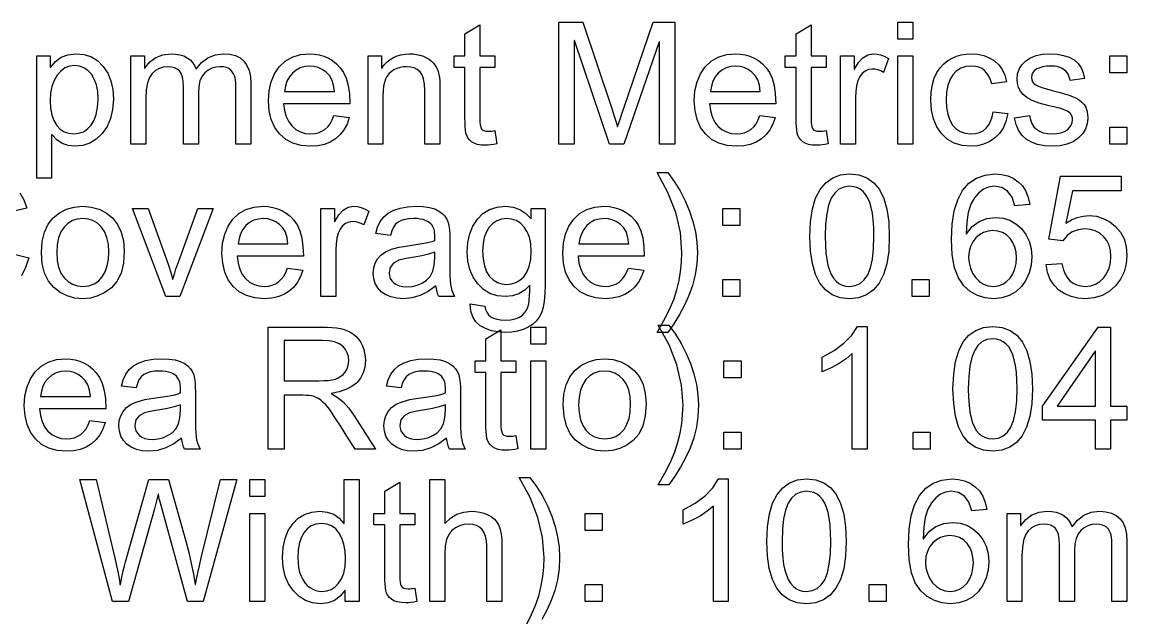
# Model space of a CAD drawing. Header units: metres. Extents: x -43.5 to 39.2, y -19.5 to 45.7.
# Drawn here: x -18.12 to 0, y -9.77 to 0 of the extents above; entities that cross this region are included whole.
import ezdxf

# ---------------------------------------------------------------- set-up
doc = ezdxf.new("R2010")
doc.units = ezdxf.units.M
doc.layers.add('METRICS', color=7, linetype='Continuous')

msp = doc.modelspace()

# ---------------------------------------------------------------- linework, layer by layer
at = {"layer": 'METRICS'}
for points in [[(-7.419, -2), (-7.67, -2), (-7.67, -0.326), (-7.675, -0.326), (-8.251, -2), (-8.488, -2), (-9.061, -0.299), (-9.07, -0.299), (-9.07, -2), (-9.321, -2), (-9.321, 0), (-8.925, 0), (-8.452, -1.416), (-8.416, -1.523), (-8.389, -1.608), (-8.37, -1.671), (-8.36, -1.712), (-8.355, -1.712), (-8.334, -1.649), (-8.31, -1.574), (-8.281, -1.488), (-8.248, -1.392), (-7.771, 0), (-7.419, 0), (-7.419, -2)], [(-3.513, -0.278), (-3.759, -0.278), (-3.759, 0), (-3.513, 0), (-3.513, -0.278)], [(-10.334, -1.997), (-10.387, -2.007), (-10.435, -2.014), (-10.479, -2.018), (-10.518, -2.019), (-10.593, -2.016), (-10.658, -2.005), (-10.711, -1.987), (-10.753, -1.962), (-10.786, -1.932), (-10.812, -1.898), (-10.831, -1.86), (-10.843, -1.819), (-10.85, -1.771), (-10.855, -1.714), (-10.858, -1.649), (-10.859, -1.576), (-10.859, -0.742), (-11.038, -0.742), (-11.038, -0.553), (-10.859, -0.553), (-10.859, -0.192), (-10.614, -0.044), (-10.614, -0.553), (-10.368, -0.553), (-10.368, -0.742), (-10.614, -0.742), (-10.614, -1.589), (-10.613, -1.64), (-10.608, -1.683), (-10.601, -1.717), (-10.591, -1.744), (-10.576, -1.764), (-10.552, -1.778), (-10.519, -1.787), (-10.477, -1.79), (-10.451, -1.789), (-10.424, -1.787), (-10.396, -1.784), (-10.368, -1.779), (-10.334, -1.997)], [(-4.9, -1.997), (-4.953, -2.007), (-5.001, -2.014), (-5.045, -2.018), (-5.085, -2.019), (-5.16, -2.016), (-5.224, -2.005), (-5.277, -1.987), (-5.319, -1.962), (-5.352, -1.932), (-5.379, -1.898), (-5.398, -1.86), (-5.409, -1.819), (-5.416, -1.771), (-5.422, -1.714), (-5.425, -1.649), (-5.426, -1.576), (-5.426, -0.742), (-5.604, -0.742), (-5.604, -0.553), (-5.426, -0.553), (-5.426, -0.192), (-5.18, -0.044), (-5.18, -0.553), (-4.935, -0.553), (-4.935, -0.742), (-5.18, -0.742), (-5.18, -1.589), (-5.179, -1.64), (-5.174, -1.683), (-5.167, -1.717), (-5.158, -1.744), (-5.142, -1.764), (-5.118, -1.778), (-5.085, -1.787), (-5.044, -1.79), (-5.017, -1.789), (-4.99, -1.787), (-4.962, -1.784), (-4.935, -1.779), (-4.9, -1.997)], [(-17.656, -0.739), (-17.579, -0.643), (-17.484, -0.575), (-17.372, -0.534), (-17.243, -0.52), (-17.108, -0.533), (-16.988, -0.571), (-16.883, -0.636), (-16.793, -0.726), (-16.72, -0.838), (-16.669, -0.964), (-16.638, -1.107), (-16.628, -1.265), (-16.639, -1.432), (-16.673, -1.582), (-16.73, -1.713), (-16.81, -1.826), (-16.907, -1.917), (-17.014, -1.982), (-17.131, -2.021), (-17.259, -2.034), (-17.37, -2.023), (-17.469, -1.988), (-17.557, -1.93), (-17.633, -1.849), (-17.64, -1.849), (-17.64, -2.557), (-17.885, -2.557), (-17.885, -0.553), (-17.662, -0.553), (-17.662, -0.739), (-17.656, -0.739)], [(-14.372, -2), (-14.618, -2), (-14.618, -1.086), (-14.619, -1.037), (-14.621, -0.992), (-14.626, -0.951), (-14.632, -0.913), (-14.641, -0.879), (-14.656, -0.846), (-14.676, -0.815), (-14.702, -0.786), (-14.734, -0.762), (-14.774, -0.745), (-14.823, -0.735), (-14.879, -0.731), (-14.948, -0.738), (-15.013, -0.756), (-15.073, -0.788), (-15.128, -0.832), (-15.174, -0.891), (-15.207, -0.965), (-15.227, -1.054), (-15.233, -1.16), (-15.233, -2), (-15.479, -2), (-15.479, -1.059), (-15.483, -0.972), (-15.495, -0.9), (-15.516, -0.843), (-15.545, -0.801), (-15.582, -0.77), (-15.625, -0.749), (-15.675, -0.736), (-15.733, -0.731), (-15.808, -0.738), (-15.877, -0.759), (-15.938, -0.793), (-15.992, -0.84), (-16.037, -0.907), (-16.069, -0.997), (-16.088, -1.111), (-16.094, -1.248), (-16.094, -2), (-16.34, -2), (-16.34, -0.553), (-16.119, -0.553), (-16.119, -0.754), (-16.113, -0.754), (-16.031, -0.652), (-15.931, -0.578), (-15.815, -0.534), (-15.681, -0.52), (-15.604, -0.524), (-15.535, -0.536), (-15.473, -0.555), (-15.418, -0.583), (-15.37, -0.619), (-15.329, -0.663), (-15.295, -0.714), (-15.269, -0.774), (-15.181, -0.663), (-15.077, -0.583), (-14.957, -0.536), (-14.823, -0.52), (-14.717, -0.527), (-14.626, -0.55), (-14.548, -0.588), (-14.485, -0.641), (-14.436, -0.709), (-14.401, -0.793), (-14.379, -0.892), (-14.372, -1.005), (-14.372, -2)], [(-12.749, -1.338), (-13.834, -1.338), (-13.819, -1.451), (-13.792, -1.55), (-13.751, -1.635), (-13.696, -1.705), (-13.632, -1.761), (-13.559, -1.8), (-13.479, -1.824), (-13.392, -1.832), (-13.324, -1.828), (-13.262, -1.814), (-13.206, -1.79), (-13.156, -1.758), (-13.111, -1.716), (-13.071, -1.665), (-13.038, -1.604), (-13.01, -1.533), (-12.757, -1.565), (-12.794, -1.671), (-12.844, -1.765), (-12.907, -1.845), (-12.982, -1.913), (-13.069, -1.966), (-13.166, -2.004), (-13.274, -2.027), (-13.392, -2.034), (-13.546, -2.022), (-13.682, -1.984), (-13.8, -1.922), (-13.901, -1.834), (-13.981, -1.725), (-14.039, -1.598), (-14.073, -1.452), (-14.085, -1.288), (-14.073, -1.125), (-14.04, -0.978), (-13.984, -0.847), (-13.907, -0.733), (-13.808, -0.639), (-13.692, -0.573), (-13.558, -0.533), (-13.405, -0.52), (-13.327, -0.524), (-13.25, -0.537), (-13.174, -0.559), (-13.1, -0.589), (-13.03, -0.63), (-12.965, -0.683), (-12.905, -0.749), (-12.851, -0.826), (-12.807, -0.921), (-12.775, -1.038), (-12.755, -1.177), (-12.749, -1.338)], [(-11.27, -2), (-11.517, -2), (-11.517, -1.12), (-11.522, -1.018), (-11.537, -0.932), (-11.562, -0.865), (-11.597, -0.814), (-11.641, -0.778), (-11.692, -0.752), (-11.751, -0.736), (-11.819, -0.731), (-11.872, -0.735), (-11.925, -0.745), (-11.976, -0.761), (-12.025, -0.784), (-12.07, -0.814), (-12.109, -0.849), (-12.14, -0.889), (-12.164, -0.935), (-12.182, -0.988), (-12.194, -1.052), (-12.202, -1.125), (-12.205, -1.209), (-12.205, -2), (-12.45, -2), (-12.45, -0.553), (-12.229, -0.553), (-12.229, -0.757), (-12.224, -0.757), (-12.183, -0.702), (-12.137, -0.653), (-12.087, -0.613), (-12.032, -0.579), (-11.973, -0.553), (-11.909, -0.535), (-11.841, -0.523), (-11.768, -0.52), (-11.711, -0.522), (-11.654, -0.53), (-11.598, -0.543), (-11.542, -0.561), (-11.489, -0.584), (-11.442, -0.612), (-11.401, -0.645), (-11.366, -0.683), (-11.338, -0.725), (-11.315, -0.768), (-11.298, -0.812), (-11.286, -0.858), (-11.279, -0.909), (-11.274, -0.967), (-11.271, -1.034), (-11.27, -1.109), (-11.27, -2)], [(-5.761, -1.338), (-6.846, -1.338), (-6.832, -1.451), (-6.804, -1.55), (-6.763, -1.635), (-6.709, -1.705), (-6.644, -1.761), (-6.571, -1.8), (-6.491, -1.824), (-6.404, -1.832), (-6.336, -1.828), (-6.275, -1.814), (-6.218, -1.79), (-6.168, -1.758), (-6.123, -1.716), (-6.084, -1.665), (-6.05, -1.604), (-6.022, -1.533), (-5.769, -1.565), (-5.807, -1.671), (-5.856, -1.765), (-5.919, -1.845), (-5.995, -1.913), (-6.082, -1.966), (-6.179, -2.004), (-6.286, -2.027), (-6.404, -2.034), (-6.558, -2.022), (-6.694, -1.984), (-6.813, -1.922), (-6.913, -1.834), (-6.994, -1.725), (-7.051, -1.598), (-7.085, -1.452), (-7.097, -1.288), (-7.086, -1.125), (-7.052, -0.978), (-6.997, -0.847), (-6.919, -0.733), (-6.821, -0.639), (-6.704, -0.573), (-6.57, -0.533), (-6.417, -0.52), (-6.339, -0.524), (-6.262, -0.537), (-6.187, -0.559), (-6.113, -0.589), (-6.042, -0.63), (-5.977, -0.683), (-5.918, -0.749), (-5.864, -0.826), (-5.819, -0.921), (-5.787, -1.038), (-5.768, -1.177), (-5.761, -1.338)], [(-3.909, -0.598), (-3.993, -0.824), (-4.039, -0.801), (-4.084, -0.784), (-4.128, -0.774), (-4.172, -0.771), (-4.237, -0.779), (-4.293, -0.802), (-4.341, -0.84), (-4.381, -0.894), (-4.412, -0.962), (-4.434, -1.042), (-4.447, -1.135), (-4.452, -1.24), (-4.452, -2), (-4.697, -2), (-4.697, -0.553), (-4.473, -0.553), (-4.473, -0.771), (-4.468, -0.771), (-4.405, -0.661), (-4.333, -0.583), (-4.251, -0.535), (-4.161, -0.52), (-4.098, -0.525), (-4.035, -0.539), (-3.972, -0.564), (-3.909, -0.598)], [(-1.952, -1.499), (-1.984, -1.629), (-2.031, -1.739), (-2.093, -1.831), (-2.171, -1.905), (-2.259, -1.962), (-2.352, -2.002), (-2.452, -2.026), (-2.557, -2.034), (-2.705, -2.021), (-2.836, -1.982), (-2.949, -1.918), (-3.044, -1.827), (-3.119, -1.716), (-3.173, -1.587), (-3.205, -1.442), (-3.216, -1.28), (-3.209, -1.146), (-3.191, -1.025), (-3.16, -0.919), (-3.117, -0.827), (-3.064, -0.749), (-3.005, -0.683), (-2.94, -0.629), (-2.869, -0.589), (-2.794, -0.559), (-2.717, -0.537), (-2.638, -0.524), (-2.557, -0.52), (-2.449, -0.527), (-2.349, -0.549), (-2.257, -0.585), (-2.174, -0.636), (-2.102, -0.701), (-2.046, -0.779), (-2.004, -0.871), (-1.978, -0.977), (-2.216, -1.014), (-2.237, -0.945), (-2.264, -0.886), (-2.297, -0.835), (-2.335, -0.794), (-2.379, -0.762), (-2.429, -0.739), (-2.484, -0.725), (-2.546, -0.72), (-2.642, -0.729), (-2.727, -0.757), (-2.799, -0.802), (-2.858, -0.866), (-2.905, -0.947), (-2.938, -1.041), (-2.958, -1.15), (-2.965, -1.274), (-2.958, -1.4), (-2.938, -1.511), (-2.906, -1.607), (-2.86, -1.687), (-2.802, -1.75), (-2.733, -1.796), (-2.652, -1.823), (-2.559, -1.832), (-2.484, -1.827), (-2.418, -1.81), (-2.36, -1.781), (-2.31, -1.741), (-2.269, -1.69), (-2.237, -1.628), (-2.212, -1.554), (-2.196, -1.469), (-1.952, -1.499)], [(-0.933, -0.958), (-0.945, -0.902), (-0.965, -0.854), (-0.993, -0.813), (-1.029, -0.78), (-1.073, -0.754), (-1.125, -0.735), (-1.184, -0.724), (-1.251, -0.72), (-1.318, -0.723), (-1.378, -0.732), (-1.431, -0.747), (-1.478, -0.768), (-1.516, -0.795), (-1.543, -0.827), (-1.559, -0.864), (-1.565, -0.907), (-1.56, -0.947), (-1.548, -0.981), (-1.526, -1.009), (-1.496, -1.03), (-1.453, -1.049), (-1.393, -1.071), (-1.317, -1.094), (-1.224, -1.12), (-1.116, -1.149), (-1.023, -1.175), (-0.945, -1.2), (-0.881, -1.224), (-0.827, -1.249), (-0.779, -1.278), (-0.738, -1.312), (-0.703, -1.35), (-0.676, -1.394), (-0.656, -1.447), (-0.644, -1.507), (-0.64, -1.576), (-0.65, -1.669), (-0.679, -1.754), (-0.729, -1.832), (-0.798, -1.902), (-0.884, -1.96), (-0.983, -2.001), (-1.095, -2.026), (-1.221, -2.034), (-1.351, -2.027), (-1.466, -2.005), (-1.566, -1.968), (-1.651, -1.917), (-1.721, -1.852), (-1.776, -1.772), (-1.817, -1.677), (-1.842, -1.568), (-1.598, -1.531), (-1.583, -1.602), (-1.56, -1.663), (-1.527, -1.715), (-1.485, -1.757), (-1.434, -1.79), (-1.373, -1.813), (-1.303, -1.828), (-1.224, -1.832), (-1.148, -1.828), (-1.082, -1.815), (-1.024, -1.794), (-0.977, -1.765), (-0.939, -1.729), (-0.912, -1.69), (-0.896, -1.647), (-0.891, -1.6), (-0.893, -1.569), (-0.901, -1.541), (-0.913, -1.517), (-0.93, -1.495), (-0.951, -1.477), (-0.975, -1.461), (-1.001, -1.447), (-1.029, -1.436), (-1.068, -1.424), (-1.126, -1.408), (-1.202, -1.389), (-1.296, -1.366), (-1.437, -1.327), (-1.552, -1.284), (-1.641, -1.237), (-1.703, -1.187), (-1.747, -1.132), (-1.777, -1.072), (-1.796, -1.006), (-1.802, -0.936), (-1.793, -0.849), (-1.766, -0.77), (-1.721, -0.7), (-1.658, -0.637), (-1.579, -0.586), (-1.488, -0.549), (-1.385, -0.527), (-1.269, -0.52), (-1.146, -0.526), (-1.038, -0.545), (-0.945, -0.577), (-0.866, -0.621), (-0.801, -0.679), (-0.751, -0.748), (-0.715, -0.83), (-0.693, -0.925), (-0.933, -0.958)], [(-17.276, -1.832), (-17.193, -1.823), (-17.119, -1.797), (-17.051, -1.752), (-16.991, -1.69), (-16.942, -1.61), (-16.907, -1.512), (-16.886, -1.397), (-16.879, -1.265), (-16.885, -1.139), (-16.906, -1.029), (-16.94, -0.935), (-16.987, -0.855), (-17.045, -0.793), (-17.111, -0.748), (-17.184, -0.721), (-17.265, -0.712), (-17.348, -0.722), (-17.424, -0.752), (-17.492, -0.802), (-17.552, -0.872), (-17.601, -0.957), (-17.636, -1.055), (-17.657, -1.164), (-17.664, -1.285), (-17.658, -1.411), (-17.637, -1.521), (-17.604, -1.615), (-17.557, -1.693), (-17.499, -1.754), (-17.432, -1.797), (-17.358, -1.823), (-17.276, -1.832)], [(-13.001, -1.136), (-13.016, -1.034), (-13.043, -0.946), (-13.084, -0.874), (-13.138, -0.818), (-13.201, -0.775), (-13.266, -0.745), (-13.334, -0.726), (-13.405, -0.72), (-13.488, -0.728), (-13.563, -0.749), (-13.631, -0.786), (-13.69, -0.836), (-13.74, -0.899), (-13.779, -0.969), (-13.805, -1.049), (-13.82, -1.136), (-13.001, -1.136)], [(-6.014, -1.136), (-6.028, -1.034), (-6.055, -0.946), (-6.096, -0.874), (-6.151, -0.818), (-6.213, -0.775), (-6.278, -0.745), (-6.347, -0.726), (-6.417, -0.72), (-6.5, -0.728), (-6.575, -0.749), (-6.643, -0.786), (-6.703, -0.836), (-6.753, -0.899), (-6.791, -0.969), (-6.817, -1.049), (-6.832, -1.136), (-6.014, -1.136)], [(-3.513, -2), (-3.759, -2), (-3.759, -0.553), (-3.513, -0.553), (-3.513, -2)], [(0, -0.832), (-0.28, -0.832), (-0.28, -0.553), (0, -0.553), (0, -0.832)], [(0, -2), (-0.28, -2), (-0.28, -1.72), (0, -1.72), (0, -2)], [(-7.532, -2.466), (-7.425, -2.614), (-7.33, -2.768), (-7.247, -2.93), (-7.176, -3.098), (-7.119, -3.268), (-7.079, -3.439), (-7.054, -3.608), (-7.046, -3.777), (-7.055, -3.963), (-7.081, -4.143), (-7.124, -4.316), (-7.184, -4.482), (-7.258, -4.642), (-7.34, -4.796), (-7.432, -4.944), (-7.532, -5.087), (-7.708, -5.087), (-7.597, -4.894), (-7.505, -4.713), (-7.434, -4.545), (-7.383, -4.389), (-7.347, -4.238), (-7.321, -4.087), (-7.305, -3.934), (-7.3, -3.78), (-7.326, -3.45), (-7.402, -3.121), (-7.53, -2.793), (-7.708, -2.466), (-7.532, -2.466)], [(-4.55, -2.49), (-4.397, -2.506), (-4.264, -2.554), (-4.152, -2.634), (-4.061, -2.746), (-3.989, -2.89), (-3.938, -3.066), (-3.908, -3.274), (-3.898, -3.514), (-3.908, -3.756), (-3.94, -3.964), (-3.992, -4.14), (-4.066, -4.282), (-4.16, -4.393), (-4.271, -4.471), (-4.401, -4.518), (-4.55, -4.534), (-4.702, -4.518), (-4.834, -4.47), (-4.946, -4.391), (-5.038, -4.279), (-5.109, -4.135), (-5.16, -3.96), (-5.19, -3.753), (-5.201, -3.514), (-5.19, -3.272), (-5.158, -3.063), (-5.106, -2.887), (-5.032, -2.744), (-4.939, -2.633), (-4.827, -2.554), (-4.698, -2.506), (-4.55, -2.49)], [(-2.63, -3.469), (-2.537, -3.353), (-2.425, -3.27), (-2.296, -3.22), (-2.149, -3.204), (-2.031, -3.215), (-1.922, -3.249), (-1.822, -3.306), (-1.731, -3.385), (-1.656, -3.482), (-1.602, -3.592), (-1.57, -3.714), (-1.559, -3.849), (-1.57, -3.986), (-1.602, -4.113), (-1.656, -4.229), (-1.731, -4.334), (-1.823, -4.422), (-1.93, -4.484), (-2.051, -4.522), (-2.186, -4.534), (-2.324, -4.521), (-2.452, -4.481), (-2.569, -4.414), (-2.676, -4.321), (-2.765, -4.194), (-2.828, -4.026), (-2.866, -3.816), (-2.879, -3.564), (-2.867, -3.313), (-2.833, -3.096), (-2.775, -2.911), (-2.695, -2.76), (-2.593, -2.642), (-2.47, -2.558), (-2.327, -2.507), (-2.164, -2.49), (-2.056, -2.498), (-1.956, -2.522), (-1.865, -2.561), (-1.783, -2.616), (-1.713, -2.686), (-1.658, -2.772), (-1.618, -2.873), (-1.593, -2.988), (-1.839, -3.01), (-1.885, -2.871), (-1.957, -2.772), (-2.054, -2.712), (-2.177, -2.692), (-2.268, -2.704), (-2.352, -2.739), (-2.43, -2.797), (-2.501, -2.879), (-2.56, -2.986), (-2.602, -3.12), (-2.627, -3.281), (-2.636, -3.469), (-2.63, -3.469)], [(-1, -3.298), (-0.908, -3.243), (-0.814, -3.204), (-0.718, -3.18), (-0.621, -3.173), (-0.5, -3.184), (-0.387, -3.217), (-0.282, -3.272), (-0.186, -3.349), (-0.104, -3.445), (-0.046, -3.555), (-0.012, -3.681), (0, -3.821), (-0.012, -3.964), (-0.047, -4.096), (-0.106, -4.216), (-0.188, -4.326), (-0.29, -4.417), (-0.406, -4.482), (-0.537, -4.521), (-0.682, -4.534), (-0.803, -4.525), (-0.915, -4.499), (-1.019, -4.455), (-1.115, -4.393), (-1.196, -4.314), (-1.259, -4.218), (-1.301, -4.105), (-1.325, -3.975), (-1.068, -3.956), (-1.048, -4.044), (-1.019, -4.121), (-0.981, -4.186), (-0.935, -4.239), (-0.88, -4.28), (-0.82, -4.309), (-0.754, -4.326), (-0.682, -4.332), (-0.593, -4.323), (-0.513, -4.297), (-0.442, -4.253), (-0.379, -4.191), (-0.329, -4.116), (-0.292, -4.034), (-0.271, -3.943), (-0.263, -3.844), (-0.271, -3.744), (-0.293, -3.656), (-0.33, -3.579), (-0.382, -3.512), (-0.446, -3.459), (-0.518, -3.421), (-0.598, -3.398), (-0.688, -3.391), (-0.799, -3.403), (-0.896, -3.439), (-0.98, -3.499), (-1.05, -3.583), (-1.282, -3.556), (-1.087, -2.527), (-0.095, -2.527), (-0.095, -2.765), (-0.892, -2.765), (-1, -3.298)], [(-4.55, -4.332), (-4.457, -4.32), (-4.376, -4.284), (-4.308, -4.224), (-4.251, -4.141), (-4.207, -4.029), (-4.175, -3.888), (-4.156, -3.716), (-4.15, -3.514), (-4.153, -3.37), (-4.161, -3.243), (-4.175, -3.132), (-4.194, -3.037), (-4.219, -2.955), (-4.25, -2.885), (-4.286, -2.826), (-4.328, -2.778), (-4.376, -2.74), (-4.429, -2.714), (-4.488, -2.698), (-4.553, -2.692), (-4.645, -2.705), (-4.726, -2.741), (-4.794, -2.802), (-4.85, -2.887), (-4.894, -3), (-4.925, -3.142), (-4.943, -3.313), (-4.95, -3.514), (-4.947, -3.655), (-4.938, -3.781), (-4.924, -3.892), (-4.905, -3.987), (-4.879, -4.069), (-4.849, -4.139), (-4.812, -4.199), (-4.771, -4.247), (-4.724, -4.284), (-4.671, -4.311), (-4.613, -4.327), (-4.55, -4.332)], [(-18.163, -2.798), (-18.098, -2.915), (-18.049, -3.05), (-18.308, -3.111)], [(-17.13, -3.02), (-16.989, -3.032), (-16.861, -3.068), (-16.746, -3.127), (-16.643, -3.211), (-16.559, -3.316), (-16.498, -3.442), (-16.462, -3.588), (-16.45, -3.754), (-16.463, -3.952), (-16.502, -4.118), (-16.568, -4.253), (-16.659, -4.357), (-16.767, -4.435), (-16.881, -4.49), (-17.002, -4.523), (-17.13, -4.534), (-17.262, -4.523), (-17.386, -4.489), (-17.5, -4.432), (-17.606, -4.353), (-17.694, -4.249), (-17.757, -4.118), (-17.795, -3.961), (-17.808, -3.777), (-17.795, -3.598), (-17.759, -3.444), (-17.698, -3.313), (-17.613, -3.207), (-17.509, -3.125), (-17.394, -3.067), (-17.268, -3.032), (-17.13, -3.02)], [(-14.989, -3.053), (-15.536, -4.5), (-15.765, -4.5), (-16.315, -3.053), (-16.056, -3.053), (-15.757, -3.89), (-15.719, -3.999), (-15.69, -4.089), (-15.669, -4.16), (-15.656, -4.212), (-15.651, -4.212), (-15.638, -4.165), (-15.621, -4.11), (-15.6, -4.047), (-15.576, -3.977), (-15.24, -3.053), (-14.989, -3.053)], [(-13.51, -3.838), (-14.595, -3.838), (-14.581, -3.951), (-14.553, -4.05), (-14.512, -4.135), (-14.458, -4.205), (-14.393, -4.261), (-14.32, -4.3), (-14.24, -4.324), (-14.153, -4.332), (-14.085, -4.328), (-14.024, -4.314), (-13.967, -4.29), (-13.917, -4.258), (-13.872, -4.216), (-13.833, -4.165), (-13.799, -4.104), (-13.771, -4.033), (-13.518, -4.065), (-13.556, -4.171), (-13.605, -4.265), (-13.668, -4.345), (-13.744, -4.413), (-13.83, -4.466), (-13.928, -4.504), (-14.035, -4.527), (-14.153, -4.534), (-14.307, -4.522), (-14.443, -4.484), (-14.562, -4.422), (-14.662, -4.334), (-14.743, -4.225), (-14.8, -4.098), (-14.834, -3.952), (-14.846, -3.788), (-14.835, -3.625), (-14.801, -3.478), (-14.746, -3.347), (-14.668, -3.233), (-14.57, -3.139), (-14.453, -3.073), (-14.319, -3.033), (-14.166, -3.02), (-14.088, -3.024), (-14.011, -3.037), (-13.936, -3.059), (-13.862, -3.089), (-13.791, -3.13), (-13.726, -3.183), (-13.666, -3.249), (-13.613, -3.326), (-13.568, -3.421), (-13.536, -3.538), (-13.517, -3.677), (-13.51, -3.838)], [(-12.434, -3.098), (-12.518, -3.324), (-12.564, -3.301), (-12.609, -3.284), (-12.653, -3.274), (-12.697, -3.271), (-12.762, -3.279), (-12.818, -3.302), (-12.866, -3.34), (-12.906, -3.394), (-12.937, -3.462), (-12.959, -3.542), (-12.972, -3.635), (-12.977, -3.74), (-12.977, -4.5), (-13.222, -4.5), (-13.222, -3.053), (-12.999, -3.053), (-12.999, -3.271), (-12.993, -3.271), (-12.93, -3.161), (-12.858, -3.083), (-12.777, -3.035), (-12.686, -3.02), (-12.623, -3.025), (-12.56, -3.039), (-12.497, -3.064), (-12.434, -3.098)], [(-11.029, -4.5), (-11.286, -4.5), (-11.303, -4.463), (-11.317, -4.421), (-11.328, -4.374), (-11.337, -4.321), (-11.463, -4.414), (-11.594, -4.481), (-11.73, -4.521), (-11.87, -4.534), (-11.979, -4.527), (-12.075, -4.505), (-12.16, -4.47), (-12.232, -4.42), (-12.29, -4.358), (-12.331, -4.286), (-12.356, -4.206), (-12.364, -4.117), (-12.356, -4.031), (-12.332, -3.952), (-12.293, -3.882), (-12.237, -3.82), (-12.161, -3.766), (-12.062, -3.723), (-11.94, -3.689), (-11.794, -3.665), (-11.565, -3.631), (-11.503, -3.62), (-11.448, -3.608), (-11.398, -3.595), (-11.353, -3.58), (-11.354, -3.529), (-11.355, -3.486), (-11.357, -3.451), (-11.36, -3.424), (-11.365, -3.401), (-11.374, -3.378), (-11.385, -3.354), (-11.4, -3.329), (-11.42, -3.306), (-11.444, -3.285), (-11.473, -3.267), (-11.508, -3.25), (-11.547, -3.237), (-11.594, -3.228), (-11.646, -3.222), (-11.705, -3.22), (-11.78, -3.224), (-11.847, -3.235), (-11.905, -3.253), (-11.956, -3.279), (-11.998, -3.315), (-12.033, -3.363), (-12.061, -3.424), (-12.082, -3.497), (-12.322, -3.466), (-12.294, -3.362), (-12.251, -3.271), (-12.193, -3.194), (-12.119, -3.132), (-12.029, -3.083), (-11.924, -3.048), (-11.804, -3.027), (-11.668, -3.02), (-11.547, -3.025), (-11.443, -3.039), (-11.356, -3.063), (-11.286, -3.097), (-11.231, -3.137), (-11.187, -3.182), (-11.156, -3.231), (-11.136, -3.283), (-11.124, -3.342), (-11.115, -3.408), (-11.11, -3.482), (-11.108, -3.564), (-11.108, -3.894), (-11.107, -4.033), (-11.105, -4.146), (-11.101, -4.235), (-11.096, -4.299), (-11.088, -4.35), (-11.073, -4.401), (-11.054, -4.451), (-11.029, -4.5)], [(-9.544, -4.305), (-9.548, -4.449), (-9.56, -4.574), (-9.579, -4.68), (-9.606, -4.765), (-9.642, -4.837), (-9.691, -4.901), (-9.752, -4.956), (-9.824, -5.002), (-9.906, -5.039), (-9.996, -5.065), (-10.094, -5.081), (-10.199, -5.087), (-10.317, -5.08), (-10.424, -5.059), (-10.521, -5.025), (-10.608, -4.977), (-10.68, -4.914), (-10.731, -4.834), (-10.762, -4.736), (-10.772, -4.62), (-10.533, -4.657), (-10.522, -4.711), (-10.503, -4.757), (-10.474, -4.797), (-10.437, -4.829), (-10.392, -4.854), (-10.337, -4.872), (-10.274, -4.883), (-10.202, -4.886), (-10.113, -4.881), (-10.036, -4.867), (-9.973, -4.842), (-9.922, -4.808), (-9.882, -4.767), (-9.851, -4.722), (-9.828, -4.672), (-9.814, -4.619), (-9.805, -4.557), (-9.799, -4.486), (-9.795, -4.403), (-9.794, -4.31), (-9.879, -4.393), (-9.974, -4.453), (-10.08, -4.488), (-10.196, -4.5), (-10.331, -4.487), (-10.451, -4.448), (-10.558, -4.383), (-10.65, -4.291), (-10.725, -4.18), (-10.778, -4.055), (-10.811, -3.917), (-10.821, -3.765), (-10.811, -3.612), (-10.78, -3.472), (-10.728, -3.346), (-10.655, -3.233), (-10.564, -3.139), (-10.456, -3.073), (-10.333, -3.033), (-10.194, -3.02), (-10.071, -3.033), (-9.961, -3.071), (-9.863, -3.136), (-9.776, -3.226), (-9.771, -3.226), (-9.771, -3.053), (-9.544, -3.053), (-9.544, -4.305)], [(-7.918, -3.838), (-9.003, -3.838), (-8.989, -3.951), (-8.961, -4.05), (-8.92, -4.135), (-8.866, -4.205), (-8.801, -4.261), (-8.728, -4.3), (-8.648, -4.324), (-8.561, -4.332), (-8.493, -4.328), (-8.431, -4.314), (-8.375, -4.29), (-8.325, -4.258), (-8.28, -4.216), (-8.24, -4.165), (-8.207, -4.104), (-8.179, -4.033), (-7.926, -4.065), (-7.963, -4.171), (-8.013, -4.265), (-8.076, -4.345), (-8.151, -4.413), (-8.238, -4.466), (-8.336, -4.504), (-8.443, -4.527), (-8.561, -4.534), (-8.715, -4.522), (-8.851, -4.484), (-8.97, -4.422), (-9.07, -4.334), (-9.151, -4.225), (-9.208, -4.098), (-9.242, -3.952), (-9.254, -3.788), (-9.243, -3.625), (-9.209, -3.478), (-9.154, -3.347), (-9.076, -3.233), (-8.978, -3.139), (-8.861, -3.073), (-8.727, -3.033), (-8.574, -3.02), (-8.496, -3.024), (-8.419, -3.037), (-8.343, -3.059), (-8.269, -3.089), (-8.199, -3.13), (-8.134, -3.183), (-8.074, -3.249), (-8.02, -3.326), (-7.976, -3.421), (-7.944, -3.538), (-7.925, -3.677), (-7.918, -3.838)], [(-6.348, -3.332), (-6.628, -3.332), (-6.628, -3.053), (-6.348, -3.053), (-6.348, -3.332)], [(-17.13, -4.332), (-17.031, -4.322), (-16.945, -4.293), (-16.871, -4.245), (-16.81, -4.177), (-16.763, -4.093), (-16.729, -3.997), (-16.708, -3.888), (-16.701, -3.767), (-16.709, -3.64), (-16.732, -3.529), (-16.771, -3.435), (-16.825, -3.358), (-16.89, -3.298), (-16.963, -3.255), (-17.043, -3.229), (-17.13, -3.22), (-17.219, -3.229), (-17.3, -3.255), (-17.372, -3.299), (-17.437, -3.36), (-17.489, -3.439), (-17.527, -3.534), (-17.549, -3.647), (-17.557, -3.777), (-17.549, -3.906), (-17.526, -4.019), (-17.488, -4.114), (-17.435, -4.192), (-17.37, -4.254), (-17.297, -4.297), (-17.217, -4.323), (-17.13, -4.332)], [(-13.763, -3.636), (-13.777, -3.534), (-13.804, -3.446), (-13.845, -3.374), (-13.9, -3.318), (-13.962, -3.275), (-14.027, -3.245), (-14.096, -3.226), (-14.166, -3.22), (-14.249, -3.228), (-14.324, -3.249), (-14.392, -3.286), (-14.452, -3.336), (-14.502, -3.399), (-14.54, -3.469), (-14.566, -3.549), (-14.581, -3.636), (-13.763, -3.636)], [(-10.173, -4.299), (-10.097, -4.292), (-10.025, -4.268), (-9.958, -4.229), (-9.895, -4.175), (-9.842, -4.102), (-9.804, -4.008), (-9.781, -3.893), (-9.774, -3.756), (-9.781, -3.634), (-9.803, -3.527), (-9.839, -3.436), (-9.889, -3.359), (-9.951, -3.298), (-10.019, -3.255), (-10.094, -3.229), (-10.176, -3.22), (-10.259, -3.229), (-10.334, -3.256), (-10.401, -3.3), (-10.46, -3.362), (-10.508, -3.44), (-10.543, -3.53), (-10.563, -3.634), (-10.57, -3.751), (-10.563, -3.884), (-10.541, -3.998), (-10.505, -4.092), (-10.455, -4.168), (-10.394, -4.225), (-10.327, -4.267), (-10.253, -4.291), (-10.173, -4.299)], [(-8.171, -3.636), (-8.185, -3.534), (-8.212, -3.446), (-8.253, -3.374), (-8.308, -3.318), (-8.37, -3.275), (-8.435, -3.245), (-8.503, -3.226), (-8.574, -3.22), (-8.657, -3.228), (-8.732, -3.249), (-8.8, -3.286), (-8.859, -3.336), (-8.91, -3.399), (-8.948, -3.469), (-8.974, -3.549), (-8.989, -3.636), (-8.171, -3.636)], [(-2.191, -4.332), (-2.11, -4.324), (-2.038, -4.298), (-1.973, -4.255), (-1.917, -4.196), (-1.871, -4.124), (-1.838, -4.045), (-1.818, -3.959), (-1.812, -3.866), (-1.818, -3.773), (-1.838, -3.689), (-1.871, -3.613), (-1.917, -3.545), (-1.974, -3.49), (-2.04, -3.45), (-2.115, -3.426), (-2.199, -3.418), (-2.278, -3.426), (-2.35, -3.448), (-2.417, -3.485), (-2.479, -3.538), (-2.53, -3.602), (-2.567, -3.676), (-2.589, -3.759), (-2.596, -3.852), (-2.589, -3.948), (-2.567, -4.036), (-2.531, -4.118), (-2.481, -4.192), (-2.42, -4.253), (-2.351, -4.297), (-2.275, -4.323), (-2.191, -4.332)], [(-18.278, -3.799), (-18.015, -3.866)], [(-11.353, -3.863), (-11.353, -3.774), (-11.455, -3.805), (-11.567, -3.832), (-11.69, -3.855), (-11.824, -3.876), (-11.946, -3.905), (-12.033, -3.953), (-12.085, -4.022), (-12.102, -4.111), (-12.098, -4.159), (-12.084, -4.202), (-12.06, -4.241), (-12.027, -4.276), (-11.986, -4.304), (-11.936, -4.324), (-11.878, -4.336), (-11.812, -4.34), (-11.724, -4.334), (-11.641, -4.313), (-11.564, -4.279), (-11.492, -4.232), (-11.431, -4.168), (-11.388, -4.085), (-11.362, -3.984), (-11.353, -3.863)], [(-18.015, -3.866), (-18.067, -4.023), (-18.135, -4.16)], [(-6.348, -4.5), (-6.628, -4.5), (-6.628, -4.22), (-6.348, -4.22), (-6.348, -4.5)], [(-3.244, -4.5), (-3.524, -4.5), (-3.524, -4.22), (-3.244, -4.22), (-3.244, -4.5)], [(-12.327, -7), (-12.66, -7), (-12.796, -6.787), (-12.902, -6.619), (-12.981, -6.497), (-13.031, -6.42), (-13.068, -6.368), (-13.106, -6.32), (-13.144, -6.276), (-13.183, -6.235), (-13.223, -6.2), (-13.261, -6.172), (-13.298, -6.152), (-13.334, -6.138), (-13.372, -6.129), (-13.415, -6.122), (-13.465, -6.119), (-13.52, -6.117), (-13.825, -6.117), (-13.825, -7), (-14.09, -7), (-14.09, -5), (-13.205, -5), (-13.118, -5.001), (-13.038, -5.006), (-12.965, -5.013), (-12.9, -5.023), (-12.841, -5.038), (-12.785, -5.059), (-12.733, -5.087), (-12.685, -5.121), (-12.641, -5.16), (-12.603, -5.205), (-12.57, -5.254), (-12.542, -5.308), (-12.521, -5.366), (-12.505, -5.425), (-12.496, -5.485), (-12.492, -5.547), (-12.501, -5.655), (-12.528, -5.751), (-12.573, -5.837), (-12.636, -5.911), (-12.716, -5.974), (-12.812, -6.024), (-12.924, -6.061), (-13.053, -6.086), (-13.053, -6.091), (-12.954, -6.147), (-12.859, -6.227), (-12.766, -6.33), (-12.677, -6.456), (-12.327, -7)], [(-9.99, -6.997), (-10.043, -7.007), (-10.091, -7.014), (-10.135, -7.018), (-10.175, -7.019), (-10.25, -7.016), (-10.314, -7.005), (-10.367, -6.987), (-10.409, -6.962), (-10.443, -6.932), (-10.469, -6.898), (-10.488, -6.86), (-10.499, -6.819), (-10.506, -6.771), (-10.512, -6.714), (-10.515, -6.649), (-10.516, -6.576), (-10.516, -5.742), (-10.694, -5.742), (-10.694, -5.553), (-10.516, -5.553), (-10.516, -5.192), (-10.27, -5.044), (-10.27, -5.553), (-10.025, -5.553), (-10.025, -5.742), (-10.27, -5.742), (-10.27, -6.589), (-10.269, -6.64), (-10.264, -6.683), (-10.257, -6.717), (-10.248, -6.744), (-10.232, -6.764), (-10.208, -6.778), (-10.175, -6.787), (-10.134, -6.79), (-10.107, -6.789), (-10.08, -6.787), (-10.052, -6.784), (-10.025, -6.779), (-9.99, -6.997)], [(-9.533, -5.278), (-9.779, -5.278), (-9.779, -5), (-9.533, -5), (-9.533, -5.278)], [(-7.514, -4.966), (-7.407, -5.114), (-7.312, -5.268), (-7.229, -5.43), (-7.158, -5.598), (-7.102, -5.768), (-7.061, -5.939), (-7.037, -6.108), (-7.029, -6.277), (-7.037, -6.463), (-7.063, -6.643), (-7.106, -6.816), (-7.166, -6.982), (-7.24, -7.142), (-7.322, -7.296), (-7.414, -7.444), (-7.514, -7.587), (-7.69, -7.587), (-7.579, -7.394), (-7.488, -7.213), (-7.416, -7.045), (-7.365, -6.889), (-7.329, -6.738), (-7.303, -6.587), (-7.288, -6.434), (-7.282, -6.28), (-7.308, -5.95), (-7.384, -5.621), (-7.512, -5.293), (-7.69, -4.966), (-7.514, -4.966)], [(-4.261, -7), (-4.506, -7), (-4.506, -5.435), (-4.606, -5.519), (-4.721, -5.597), (-4.852, -5.667), (-4.999, -5.731), (-4.999, -5.494), (-4.803, -5.386), (-4.642, -5.266), (-4.514, -5.134), (-4.42, -4.99), (-4.261, -4.99), (-4.261, -7)], [(-2.202, -4.99), (-2.049, -5.006), (-1.917, -5.054), (-1.805, -5.134), (-1.713, -5.246), (-1.641, -5.39), (-1.591, -5.566), (-1.56, -5.774), (-1.55, -6.014), (-1.56, -6.256), (-1.592, -6.464), (-1.645, -6.64), (-1.718, -6.782), (-1.812, -6.893), (-1.923, -6.971), (-2.054, -7.018), (-2.202, -7.034), (-2.354, -7.018), (-2.487, -6.97), (-2.598, -6.891), (-2.69, -6.779), (-2.761, -6.635), (-2.812, -6.46), (-2.842, -6.253), (-2.853, -6.014), (-2.842, -5.772), (-2.811, -5.563), (-2.758, -5.387), (-2.684, -5.244), (-2.591, -5.133), (-2.479, -5.054), (-2.35, -5.006), (-2.202, -4.99)], [(0, -6.523), (-0.27, -6.523), (-0.27, -7), (-0.516, -7), (-0.516, -6.523), (-1.382, -6.523), (-1.382, -6.296), (-0.472, -5), (-0.27, -5), (-0.27, -6.296), (0, -6.296), (0, -6.523)], [(-13.825, -5.88), (-13.258, -5.88), (-13.176, -5.878), (-13.104, -5.873), (-13.04, -5.863), (-12.986, -5.851), (-12.938, -5.832), (-12.895, -5.807), (-12.858, -5.776), (-12.825, -5.737), (-12.799, -5.693), (-12.78, -5.647), (-12.769, -5.598), (-12.765, -5.547), (-12.772, -5.481), (-12.79, -5.421), (-12.821, -5.365), (-12.865, -5.315), (-12.923, -5.273), (-12.997, -5.244), (-13.087, -5.226), (-13.194, -5.22), (-13.825, -5.22), (-13.825, -5.88)], [(-2.202, -6.832), (-2.109, -6.82), (-2.028, -6.784), (-1.96, -6.724), (-1.903, -6.641), (-1.859, -6.529), (-1.827, -6.388), (-1.808, -6.216), (-1.802, -6.014), (-1.805, -5.87), (-1.813, -5.743), (-1.827, -5.632), (-1.847, -5.537), (-1.872, -5.455), (-1.902, -5.385), (-1.938, -5.326), (-1.98, -5.278), (-2.028, -5.24), (-2.081, -5.214), (-2.14, -5.198), (-2.205, -5.192), (-2.297, -5.205), (-2.378, -5.241), (-2.446, -5.302), (-2.502, -5.387), (-2.546, -5.5), (-2.577, -5.642), (-2.595, -5.813), (-2.602, -6.014), (-2.599, -6.155), (-2.59, -6.281), (-2.576, -6.392), (-2.557, -6.487), (-2.531, -6.569), (-2.501, -6.639), (-2.465, -6.699), (-2.423, -6.747), (-2.376, -6.784), (-2.323, -6.811), (-2.265, -6.827), (-2.202, -6.832)], [(-0.516, -6.296), (-0.516, -5.393), (-0.521, -5.393), (-1.142, -6.296), (-0.516, -6.296)], [(-16.753, -6.338), (-17.838, -6.338), (-17.823, -6.451), (-17.796, -6.55), (-17.755, -6.635), (-17.701, -6.705), (-17.636, -6.761), (-17.563, -6.8), (-17.483, -6.824), (-17.396, -6.832), (-17.328, -6.828), (-17.266, -6.814), (-17.21, -6.79), (-17.16, -6.758), (-17.115, -6.716), (-17.075, -6.665), (-17.042, -6.604), (-17.014, -6.533), (-16.761, -6.565), (-16.798, -6.671), (-16.848, -6.765), (-16.911, -6.845), (-16.986, -6.913), (-17.073, -6.966), (-17.171, -7.004), (-17.278, -7.027), (-17.396, -7.034), (-17.55, -7.022), (-17.686, -6.984), (-17.805, -6.922), (-17.905, -6.834), (-17.985, -6.725), (-18.043, -6.598), (-18.077, -6.452), (-18.089, -6.288), (-18.078, -6.125), (-18.044, -5.978), (-17.989, -5.847), (-17.911, -5.733), (-17.813, -5.639), (-17.696, -5.573), (-17.562, -5.533), (-17.409, -5.52), (-17.331, -5.524), (-17.254, -5.537), (-17.178, -5.559), (-17.104, -5.589), (-17.034, -5.63), (-16.969, -5.683), (-16.909, -5.749), (-16.855, -5.826), (-16.811, -5.921), (-16.779, -6.038), (-16.759, -6.177), (-16.753, -6.338)], [(-15.202, -7), (-15.46, -7), (-15.476, -6.963), (-15.49, -6.921), (-15.501, -6.874), (-15.51, -6.821), (-15.636, -6.914), (-15.767, -6.981), (-15.903, -7.021), (-16.044, -7.034), (-16.152, -7.027), (-16.249, -7.005), (-16.333, -6.97), (-16.405, -6.92), (-16.463, -6.858), (-16.504, -6.786), (-16.529, -6.706), (-16.538, -6.617), (-16.53, -6.531), (-16.506, -6.452), (-16.466, -6.382), (-16.41, -6.32), (-16.334, -6.266), (-16.236, -6.223), (-16.113, -6.189), (-15.967, -6.165), (-15.738, -6.131), (-15.677, -6.12), (-15.621, -6.108), (-15.571, -6.095), (-15.527, -6.08), (-15.527, -6.029), (-15.528, -5.986), (-15.53, -5.951), (-15.533, -5.924), (-15.538, -5.901), (-15.547, -5.878), (-15.559, -5.854), (-15.574, -5.829), (-15.593, -5.806), (-15.617, -5.785), (-15.646, -5.767), (-15.681, -5.75), (-15.721, -5.737), (-15.767, -5.728), (-15.82, -5.722), (-15.879, -5.72), (-15.954, -5.724), (-16.02, -5.735), (-16.079, -5.753), (-16.129, -5.779), (-16.171, -5.815), (-16.207, -5.863), (-16.234, -5.924), (-16.255, -5.997), (-16.495, -5.966), (-16.468, -5.862), (-16.425, -5.771), (-16.366, -5.694), (-16.292, -5.632), (-16.202, -5.583), (-16.098, -5.548), (-15.977, -5.527), (-15.842, -5.52), (-15.72, -5.525), (-15.616, -5.539), (-15.529, -5.563), (-15.459, -5.597), (-15.404, -5.637), (-15.361, -5.682), (-15.329, -5.731), (-15.309, -5.783), (-15.297, -5.842), (-15.288, -5.908), (-15.283, -5.982), (-15.281, -6.064), (-15.281, -6.394), (-15.28, -6.533), (-15.278, -6.646), (-15.275, -6.735), (-15.269, -6.799), (-15.261, -6.85), (-15.247, -6.901), (-15.227, -6.951), (-15.202, -7)], [(-10.854, -7), (-11.112, -7), (-11.128, -6.963), (-11.142, -6.921), (-11.154, -6.874), (-11.162, -6.821), (-11.288, -6.914), (-11.419, -6.981), (-11.555, -7.021), (-11.696, -7.034), (-11.804, -7.027), (-11.901, -7.005), (-11.985, -6.97), (-12.057, -6.92), (-12.115, -6.858), (-12.157, -6.786), (-12.181, -6.706), (-12.19, -6.617), (-12.182, -6.531), (-12.158, -6.452), (-12.118, -6.382), (-12.062, -6.32), (-11.987, -6.266), (-11.888, -6.223), (-11.765, -6.189), (-11.619, -6.165), (-11.39, -6.131), (-11.329, -6.12), (-11.273, -6.108), (-11.223, -6.095), (-11.179, -6.08), (-11.179, -6.029), (-11.18, -5.986), (-11.183, -5.951), (-11.186, -5.924), (-11.191, -5.901), (-11.199, -5.878), (-11.211, -5.854), (-11.226, -5.829), (-11.245, -5.806), (-11.269, -5.785), (-11.299, -5.767), (-11.333, -5.75), (-11.373, -5.737), (-11.419, -5.728), (-11.472, -5.722), (-11.531, -5.72), (-11.606, -5.724), (-11.672, -5.735), (-11.731, -5.753), (-11.781, -5.779), (-11.823, -5.815), (-11.859, -5.863), (-11.887, -5.924), (-11.907, -5.997), (-12.147, -5.966), (-12.12, -5.862), (-12.077, -5.771), (-12.018, -5.694), (-11.944, -5.632), (-11.855, -5.583), (-11.75, -5.548), (-11.629, -5.527), (-11.494, -5.52), (-11.372, -5.525), (-11.268, -5.539), (-11.181, -5.563), (-11.111, -5.597), (-11.056, -5.637), (-11.013, -5.682), (-10.981, -5.731), (-10.961, -5.783), (-10.949, -5.842), (-10.94, -5.908), (-10.935, -5.982), (-10.933, -6.064), (-10.933, -6.394), (-10.932, -6.533), (-10.93, -6.646), (-10.927, -6.735), (-10.922, -6.799), (-10.913, -6.85), (-10.899, -6.901), (-10.879, -6.951), (-10.854, -7)], [(-9.533, -7), (-9.779, -7), (-9.779, -5.553), (-9.533, -5.553), (-9.533, -7)], [(-8.569, -5.52), (-8.429, -5.532), (-8.301, -5.568), (-8.185, -5.627), (-8.083, -5.711), (-7.998, -5.816), (-7.938, -5.942), (-7.902, -6.088), (-7.889, -6.254), (-7.903, -6.452), (-7.942, -6.618), (-8.007, -6.753), (-8.098, -6.857), (-8.206, -6.935), (-8.32, -6.99), (-8.441, -7.023), (-8.569, -7.034), (-8.701, -7.023), (-8.825, -6.989), (-8.94, -6.932), (-9.045, -6.853), (-9.133, -6.749), (-9.196, -6.618), (-9.234, -6.461), (-9.247, -6.277), (-9.235, -6.098), (-9.198, -5.944), (-9.137, -5.813), (-9.052, -5.707), (-8.948, -5.625), (-8.834, -5.567), (-8.707, -5.532), (-8.569, -5.52)], [(-6.33, -5.832), (-6.61, -5.832), (-6.61, -5.553), (-6.33, -5.553), (-6.33, -5.832)], [(-17.005, -6.136), (-17.02, -6.034), (-17.047, -5.946), (-17.088, -5.874), (-17.143, -5.818), (-17.205, -5.775), (-17.27, -5.745), (-17.338, -5.726), (-17.409, -5.72), (-17.492, -5.728), (-17.567, -5.749), (-17.635, -5.786), (-17.694, -5.836), (-17.744, -5.899), (-17.783, -5.969), (-17.809, -6.049), (-17.824, -6.136), (-17.005, -6.136)], [(-8.569, -6.832), (-8.47, -6.822), (-8.384, -6.793), (-8.311, -6.745), (-8.25, -6.677), (-8.202, -6.593), (-8.168, -6.497), (-8.147, -6.388), (-8.141, -6.267), (-8.148, -6.14), (-8.171, -6.029), (-8.21, -5.935), (-8.264, -5.858), (-8.329, -5.798), (-8.402, -5.755), (-8.482, -5.729), (-8.569, -5.72), (-8.658, -5.729), (-8.739, -5.755), (-8.812, -5.799), (-8.876, -5.86), (-8.928, -5.939), (-8.966, -6.034), (-8.988, -6.147), (-8.996, -6.277), (-8.988, -6.406), (-8.965, -6.519), (-8.927, -6.614), (-8.874, -6.692), (-8.809, -6.754), (-8.737, -6.797), (-8.657, -6.823), (-8.569, -6.832)], [(-15.527, -6.363), (-15.527, -6.274), (-15.628, -6.305), (-15.74, -6.332), (-15.863, -6.355), (-15.997, -6.376), (-16.119, -6.405), (-16.206, -6.453), (-16.258, -6.522), (-16.276, -6.611), (-16.271, -6.659), (-16.257, -6.702), (-16.233, -6.741), (-16.201, -6.776), (-16.159, -6.804), (-16.109, -6.824), (-16.051, -6.836), (-15.985, -6.84), (-15.897, -6.834), (-15.814, -6.813), (-15.737, -6.779), (-15.665, -6.732), (-15.604, -6.668), (-15.561, -6.585), (-15.535, -6.484), (-15.527, -6.363)], [(-11.179, -6.363), (-11.179, -6.274), (-11.28, -6.305), (-11.393, -6.332), (-11.516, -6.355), (-11.649, -6.376), (-11.771, -6.405), (-11.858, -6.453), (-11.91, -6.522), (-11.928, -6.611), (-11.923, -6.659), (-11.909, -6.702), (-11.885, -6.741), (-11.853, -6.776), (-11.811, -6.804), (-11.761, -6.824), (-11.703, -6.836), (-11.637, -6.84), (-11.549, -6.834), (-11.466, -6.813), (-11.389, -6.779), (-11.317, -6.732), (-11.257, -6.668), (-11.213, -6.585), (-11.187, -6.484), (-11.179, -6.363)], [(-6.33, -7), (-6.61, -7), (-6.61, -6.72), (-6.33, -6.72), (-6.33, -7)], [(-3.226, -7), (-3.506, -7), (-3.506, -6.72), (-3.226, -6.72), (-3.226, -7)], [(-14.604, -7.5), (-15.156, -9.5), (-15.409, -9.5), (-15.846, -7.924), (-15.861, -7.867), (-15.874, -7.818), (-15.883, -7.775), (-15.889, -7.74), (-15.895, -7.74), (-15.951, -7.977), (-16.377, -9.5), (-16.644, -9.5), (-17.177, -7.5), (-16.907, -7.5), (-16.599, -8.812), (-16.571, -8.933), (-16.549, -9.036), (-16.532, -9.122), (-16.521, -9.192), (-16.52, -9.203), (-16.519, -9.211), (-16.519, -9.217), (-16.518, -9.22), (-16.513, -9.22), (-16.487, -9.1), (-16.464, -8.998), (-16.444, -8.914), (-16.427, -8.849), (-16.046, -7.5), (-15.724, -7.5), (-15.441, -8.511), (-15.391, -8.696), (-15.349, -8.877), (-15.314, -9.051), (-15.286, -9.22), (-15.281, -9.22), (-15.264, -9.132), (-15.243, -9.03), (-15.217, -8.915), (-15.186, -8.785), (-14.87, -7.5), (-14.604, -7.5)], [(-14.142, -7.778), (-14.387, -7.778), (-14.387, -7.5), (-14.142, -7.5), (-14.142, -7.778)], [(-12.596, -9.5), (-12.825, -9.5), (-12.825, -9.316), (-12.831, -9.316), (-12.905, -9.411), (-12.997, -9.48), (-13.105, -9.52), (-13.231, -9.534), (-13.358, -9.521), (-13.475, -9.481), (-13.58, -9.416), (-13.675, -9.323), (-13.753, -9.21), (-13.808, -9.081), (-13.842, -8.937), (-13.853, -8.777), (-13.842, -8.611), (-13.811, -8.463), (-13.758, -8.334), (-13.685, -8.223), (-13.594, -8.134), (-13.49, -8.071), (-13.373, -8.032), (-13.241, -8.02), (-13.12, -8.032), (-13.013, -8.069), (-12.922, -8.131), (-12.847, -8.218), (-12.842, -8.218), (-12.842, -7.5), (-12.596, -7.5), (-12.596, -9.5)], [(-11.648, -9.497), (-11.7, -9.507), (-11.749, -9.514), (-11.793, -9.518), (-11.832, -9.519), (-11.907, -9.516), (-11.971, -9.505), (-12.025, -9.487), (-12.067, -9.462), (-12.1, -9.432), (-12.126, -9.398), (-12.145, -9.36), (-12.157, -9.319), (-12.164, -9.271), (-12.169, -9.214), (-12.172, -9.149), (-12.173, -9.076), (-12.173, -8.242), (-12.352, -8.242), (-12.352, -8.053), (-12.173, -8.053), (-12.173, -7.692), (-11.928, -7.544), (-11.928, -8.053), (-11.682, -8.053), (-11.682, -8.242), (-11.928, -8.242), (-11.928, -9.089), (-11.926, -9.14), (-11.922, -9.183), (-11.915, -9.217), (-11.905, -9.244), (-11.89, -9.264), (-11.865, -9.278), (-11.833, -9.287), (-11.791, -9.29), (-11.764, -9.289), (-11.737, -9.287), (-11.71, -9.284), (-11.682, -9.279), (-11.648, -9.497)], [(-10.254, -9.5), (-10.501, -9.5), (-10.501, -8.586), (-10.505, -8.503), (-10.52, -8.431), (-10.544, -8.37), (-10.577, -8.32), (-10.62, -8.281), (-10.672, -8.253), (-10.734, -8.237), (-10.805, -8.231), (-10.878, -8.238), (-10.947, -8.257), (-11.012, -8.29), (-11.073, -8.336), (-11.125, -8.398), (-11.161, -8.481), (-11.184, -8.585), (-11.191, -8.709), (-11.191, -9.5), (-11.437, -9.5), (-11.437, -7.5), (-11.191, -7.5), (-11.191, -8.218), (-11.098, -8.131), (-10.995, -8.069), (-10.88, -8.032), (-10.754, -8.02), (-10.685, -8.023), (-10.617, -8.034), (-10.551, -8.052), (-10.486, -8.077), (-10.426, -8.11), (-10.377, -8.15), (-10.336, -8.198), (-10.306, -8.253), (-10.283, -8.318), (-10.267, -8.395), (-10.257, -8.483), (-10.254, -8.583), (-10.254, -9.5)], [(-9.857, -9.894), (-9.766, -9.713), (-9.695, -9.545), (-9.643, -9.389), (-9.607, -9.238), (-9.581, -9.087), (-9.566, -8.934), (-9.561, -8.78), (-9.586, -8.45), (-9.663, -8.121), (-9.79, -7.793), (-9.969, -7.466), (-9.793, -7.466)], [(-9.793, -7.466), (-9.685, -7.614), (-9.59, -7.768), (-9.507, -7.93), (-9.437, -8.098), (-9.38, -8.268), (-9.339, -8.439), (-9.315, -8.608), (-9.307, -8.777), (-9.316, -8.963), (-9.341, -9.143), (-9.384, -9.316), (-9.445, -9.482), (-9.518, -9.642), (-9.601, -9.796)], [(-6.539, -9.5), (-6.784, -9.5), (-6.784, -7.935), (-6.884, -8.019), (-7, -8.097), (-7.131, -8.167), (-7.277, -8.231), (-7.277, -7.994), (-7.082, -7.886), (-6.92, -7.766), (-6.792, -7.634), (-6.698, -7.49), (-6.539, -7.49), (-6.539, -9.5)], [(-5.256, -7.49), (-5.104, -7.506), (-4.971, -7.554), (-4.859, -7.634), (-4.767, -7.746), (-4.696, -7.89), (-4.645, -8.066), (-4.615, -8.274), (-4.604, -8.514), (-4.615, -8.756), (-4.646, -8.964), (-4.699, -9.14), (-4.773, -9.282), (-4.866, -9.393), (-4.978, -9.471), (-5.108, -9.518), (-5.256, -9.534), (-5.409, -9.518), (-5.541, -9.47), (-5.653, -9.391), (-5.745, -9.279), (-5.816, -9.135), (-5.867, -8.96), (-5.897, -8.753), (-5.907, -8.514), (-5.897, -8.272), (-5.865, -8.063), (-5.812, -7.887), (-5.739, -7.744), (-5.645, -7.633), (-5.534, -7.554), (-5.404, -7.506), (-5.256, -7.49)], [(-3.337, -8.469), (-3.243, -8.353), (-3.132, -8.27), (-3.003, -8.22), (-2.855, -8.204), (-2.737, -8.215), (-2.628, -8.249), (-2.528, -8.306), (-2.438, -8.385), (-2.363, -8.482), (-2.309, -8.592), (-2.277, -8.714), (-2.266, -8.849), (-2.277, -8.986), (-2.309, -9.113), (-2.362, -9.229), (-2.437, -9.334), (-2.53, -9.422), (-2.637, -9.484), (-2.757, -9.522), (-2.892, -9.534), (-3.031, -9.521), (-3.159, -9.481), (-3.276, -9.414), (-3.383, -9.321), (-3.471, -9.194), (-3.535, -9.026), (-3.573, -8.816), (-3.585, -8.564), (-3.574, -8.313), (-3.539, -8.096), (-3.482, -7.911), (-3.402, -7.76), (-3.3, -7.642), (-3.177, -7.558), (-3.034, -7.507), (-2.87, -7.49), (-2.762, -7.498), (-2.663, -7.522), (-2.572, -7.561), (-2.49, -7.616), (-2.42, -7.686), (-2.365, -7.772), (-2.325, -7.873), (-2.3, -7.988), (-2.546, -8.01), (-2.592, -7.871), (-2.664, -7.772), (-2.761, -7.712), (-2.884, -7.692), (-2.975, -7.704), (-3.059, -7.739), (-3.137, -7.797), (-3.207, -7.879), (-3.266, -7.986), (-3.309, -8.12), (-3.334, -8.281), (-3.342, -8.469), (-3.337, -8.469)], [(-5.256, -9.332), (-5.164, -9.32), (-5.083, -9.284), (-5.014, -9.224), (-4.958, -9.141), (-4.914, -9.029), (-4.882, -8.888), (-4.863, -8.716), (-4.857, -8.514), (-4.86, -8.37), (-4.868, -8.243), (-4.882, -8.132), (-4.901, -8.037), (-4.926, -7.955), (-4.957, -7.885), (-4.993, -7.826), (-5.035, -7.778), (-5.082, -7.74), (-5.136, -7.714), (-5.195, -7.698), (-5.259, -7.692), (-5.352, -7.705), (-5.432, -7.741), (-5.501, -7.802), (-5.557, -7.887), (-5.6, -8), (-5.631, -8.142), (-5.65, -8.313), (-5.656, -8.514), (-5.653, -8.655), (-5.645, -8.781), (-5.631, -8.892), (-5.611, -8.987), (-5.586, -9.069), (-5.555, -9.139), (-5.519, -9.199), (-5.477, -9.247), (-5.43, -9.284), (-5.378, -9.311), (-5.32, -9.327), (-5.256, -9.332)], [(-14.142, -9.5), (-14.387, -9.5), (-14.387, -8.053), (-14.142, -8.053), (-14.142, -9.5)], [(-8.608, -8.332), (-8.888, -8.332), (-8.888, -8.053), (-8.608, -8.053), (-8.608, -8.332)], [(0, -9.5), (-0.246, -9.5), (-0.246, -8.586), (-0.246, -8.537), (-0.249, -8.492), (-0.253, -8.451), (-0.259, -8.413), (-0.269, -8.379), (-0.284, -8.346), (-0.304, -8.315), (-0.329, -8.286), (-0.362, -8.262), (-0.402, -8.245), (-0.45, -8.235), (-0.506, -8.231), (-0.576, -8.238), (-0.641, -8.256), (-0.701, -8.288), (-0.756, -8.332), (-0.802, -8.391), (-0.835, -8.465), (-0.854, -8.554), (-0.861, -8.66), (-0.861, -9.5), (-1.106, -9.5), (-1.106, -8.559), (-1.111, -8.472), (-1.123, -8.4), (-1.144, -8.343), (-1.173, -8.301), (-1.209, -8.27), (-1.253, -8.249), (-1.303, -8.236), (-1.36, -8.231), (-1.436, -8.238), (-1.504, -8.259), (-1.566, -8.293), (-1.62, -8.34), (-1.665, -8.407), (-1.696, -8.497), (-1.715, -8.611), (-1.722, -8.748), (-1.722, -9.5), (-1.967, -9.5), (-1.967, -8.053), (-1.746, -8.053), (-1.746, -8.254), (-1.741, -8.254), (-1.659, -8.152), (-1.559, -8.078), (-1.442, -8.034), (-1.308, -8.02), (-1.232, -8.024), (-1.163, -8.036), (-1.101, -8.055), (-1.046, -8.083), (-0.998, -8.119), (-0.957, -8.163), (-0.923, -8.214), (-0.896, -8.274), (-0.808, -8.163), (-0.704, -8.083), (-0.585, -8.036), (-0.45, -8.02), (-0.345, -8.027), (-0.253, -8.05), (-0.176, -8.088), (-0.113, -8.141), (-0.063, -8.209), (-0.028, -8.293), (-0.007, -8.392), (0, -8.505), (0, -9.5)], [(-13.205, -9.332), (-13.127, -9.324), (-13.056, -9.299), (-12.991, -9.258), (-12.932, -9.2), (-12.883, -9.125), (-12.848, -9.033), (-12.827, -8.925), (-12.82, -8.799), (-12.826, -8.673), (-12.845, -8.561), (-12.877, -8.462), (-12.922, -8.377), (-12.979, -8.309), (-13.047, -8.26), (-13.126, -8.23), (-13.216, -8.22), (-13.305, -8.23), (-13.383, -8.259), (-13.449, -8.307), (-13.504, -8.374), (-13.547, -8.457), (-13.577, -8.551), (-13.596, -8.658), (-13.602, -8.777), (-13.598, -8.864), (-13.589, -8.943), (-13.572, -9.016), (-13.549, -9.082), (-13.52, -9.14), (-13.486, -9.191), (-13.447, -9.234), (-13.402, -9.269), (-13.355, -9.297), (-13.306, -9.317), (-13.256, -9.328), (-13.205, -9.332)], [(-2.898, -9.332), (-2.817, -9.324), (-2.745, -9.298), (-2.68, -9.255), (-2.623, -9.196), (-2.578, -9.124), (-2.545, -9.045), (-2.525, -8.959), (-2.518, -8.866), (-2.525, -8.773), (-2.545, -8.689), (-2.578, -8.613), (-2.623, -8.545), (-2.681, -8.49), (-2.747, -8.45), (-2.822, -8.426), (-2.906, -8.418), (-2.984, -8.426), (-3.057, -8.448), (-3.124, -8.485), (-3.186, -8.538), (-3.237, -8.602), (-3.274, -8.676), (-3.296, -8.759), (-3.303, -8.852), (-3.296, -8.948), (-3.274, -9.036), (-3.238, -9.118), (-3.188, -9.192), (-3.126, -9.253), (-3.057, -9.297), (-2.981, -9.323), (-2.898, -9.332)], [(-8.608, -9.5), (-8.888, -9.5), (-8.888, -9.22), (-8.608, -9.22), (-8.608, -9.5)], [(-3.951, -9.5), (-4.231, -9.5), (-4.231, -9.22), (-3.951, -9.22), (-3.951, -9.5)]]:
    msp.add_lwpolyline(points, dxfattribs=at)

doc.saveas('drawing.dxf')
